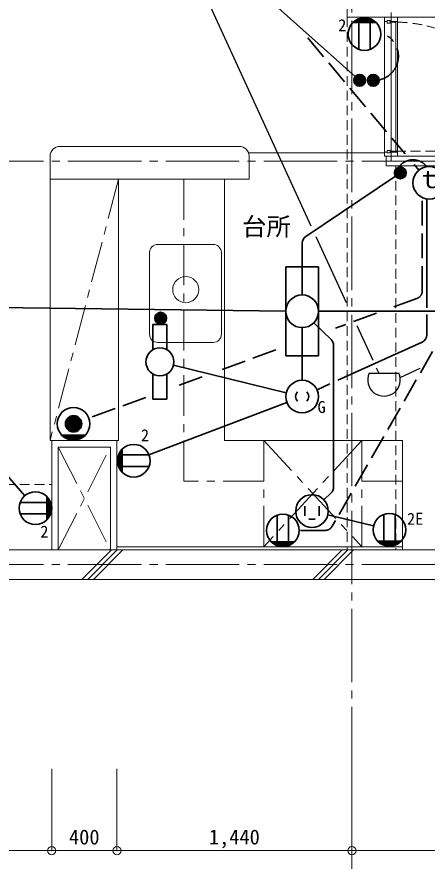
# Model space of a CAD drawing. Units: millimetres at full size, sheet at 1:50. Extents: x -9674 to 9699, y -6794 to 6791.
# Drawn here: x -4566 to -2052, y -4151 to 1015 of the extents above; entities that cross this region are included whole.
import ezdxf
from ezdxf.enums import TextEntityAlignment as Align

# ---------------------------------------------------------------- set-up
doc = ezdxf.new("R2010")
doc.units = ezdxf.units.MM
doc.header["$LTSCALE"] = 50
doc.header["$PDMODE"] = 32
doc.header["$PDSIZE"] = 50
for name, pattern in [('CHAIN1', [8, 5, -1, 1, -1]), ('CHAIN2', [12, 9, -1, 1, -1]), ('DASHED1', [1.8, 1.2, -0.6]), ('DASHED3', [4, 3, -1])]:
    doc.linetypes.add(name, pattern=pattern)
for name, color, linetype, lineweight in [('1-0_芯', 134, 'CHAIN2', 9), ('1-1_躯体', 134, 'Continuous', 9), ('1-2_間仕切', 134, 'Continuous', 9), ('1-3_建具', 134, 'Continuous', 9), ('1-5_設備', 134, 'Continuous', 9), ('1-7_その他', 134, 'DASHED1', 9), ('1-8_ハッチ', 134, 'Continuous', 9), ('1-B_寸法', 134, 'Continuous', 9), ('1-C_梁', 134, 'DASHED1', 9), ('2-0_芯', 2, 'Continuous', 35), ('2-E', 2, 'Continuous', 35), ('3-3', 1, 'Continuous', 25), ('3-E', 3, 'Continuous', 35)]:
    doc.layers.add(name, color=color, linetype=linetype, lineweight=lineweight)
doc.layers.add('1-A_文字', color=134, linetype='Continuous')
doc.styles.add('ＭＳ ゴシック', font='')
doc.styles.get('ＭＳ ゴシック').set_extended_font_data('MS Gothic')

msp = doc.modelspace()

# ---------------------------------------------------------------- linework, layer by layer
at = {"layer": '1-0_芯'}
for p, q in [((-2512.5, 4592.91), (-2512.5, -3587.09)), ((-2272.5, 1042.91), (-2272.5, 132.91)), ((-8452.5, 132.91), (8157.5, 132.91)), ((-8452.5, -2337.09), (8157.5, -2337.09))]:
    msp.add_line(p, q, dxfattribs=at)
at = {"layer": '1-1_躯体'}
for p, q in [((6047.5, -2247.09), (-6652.5, -2247.09)), ((6047.5, -2427.09), (-6652.5, -2427.09))]:
    msp.add_line(p, q, dxfattribs=at)
at = {"layer": '1-2_間仕切'}
for p, q in [((-2542.5, 1072.91), (-2542.5, 1012.91)), ((-2542.5, 1012.91), (207.5, 1012.91)), ((-2302.5, 162.91), (-2302.5, 102.91)), ((-662.5, 162.91), (-2302.5, 162.91)), ((-2302.5, 102.91), (-1292.5, 102.91)), ((-4352.5, -2247.09), (-4352.5, -1577.09)), ((-4352.5, -1577.09), (-3952.5, -1577.09)), ((-3952.5, -2247.09), (-3952.5, -1577.09)), ((-4312.5, -2247.09), (-4312.5, -1617.09)), ((-4312.5, -1617.09), (-3992.5, -1617.09)), ((-3992.5, -2247.09), (-3992.5, -1617.09))]:
    msp.add_line(p, q, dxfattribs=at)
at = {"layer": '1-3_建具'}
for p, q in [((-2312.5, 987.91), (-2312.5, 1012.91)), ((-2297.5, 987.91), (-2312.5, 987.91)), ((-2312.5, 987.91), (-2312.5, 187.91)), ((-2297.5, 992.91), (-2297.5, 977.91)), ((-2277.5, 992.91), (-2297.5, 992.91)), ((-2277.5, 992.91), (-2277.5, 977.91)), ((-2277.5, 987.91), (-2232.5, 987.91)), ((-2242.5, 982.91), (-2272.5, 982.91)), ((-2272.5, 982.91), (-2272.5, 192.91)), ((-2242.5, 192.91), (-2242.5, 982.91)), ((-2277.5, 977.91), (-2297.5, 977.91)), ((-2312.5, 162.91), (-2312.5, 187.91)), ((-2297.5, 187.91), (-2312.5, 187.91)), ((-2232.5, 162.91), (-2312.5, 162.91)), ((-2297.5, 197.91), (-2297.5, 182.91)), ((-2277.5, 197.91), (-2297.5, 197.91)), ((-2297.5, 182.91), (-2277.5, 182.91)), ((-2277.5, 182.91), (-2277.5, 197.91)), ((-2272.5, 192.91), (-2242.5, 192.91)), ((-2232.5, 162.91), (-2232.5, 187.91))]:
    msp.add_line(p, q, dxfattribs=at)
at = {"layer": '1-3_建具', "linetype": 'DASHED1'}
msp.add_line((-2242.5, 192.91), (-1452.5, 192.91), dxfattribs=at)
at = {"layer": '1-3_建具'}
for points in [[(-2232.5, 987.91), (-2232.5, 1012.91), (-2312.5, 1012.91)], [(-2277.5, 187.91), (-2232.5, 187.91), (-2232.5, 987.91)]]:
    msp.add_lwpolyline(points, dxfattribs=at)
at = {"layer": '1-3_建具', "linetype": 'DASHED1'}
msp.add_arc((-2242.5, 192.91), 790, 0, 90, dxfattribs=at)
at = {"layer": '1-5_設備'}
for p, q in [((-3202.5, 222.91), (-4302.5, 222.91)), ((-4362.5, 162.91), (-4362.5, -1577.09)), ((-3145.93, 182.91), (-2312.5, 182.91)), ((-3942.5, 22.91), (-3942.5, -1577.09)), ((-3292.5, 22.91), (-3292.5, -1577.09)), ((-3702.5, -377.09), (-3362.5, -377.09)), ((-3752.5, -427.09), (-3752.5, -927.09)), ((-3312.5, -927.09), (-3312.5, -427.09)), ((-3702.5, -977.09), (-3362.5, -977.09)), ((-4362.5, -1577.09), (-4352.5, -1577.09)), ((-3952.5, -1577.09), (-3942.5, -1577.09)), ((-2202.5, -1577.09), (-3292.5, -1577.09)), ((-2202.5, -2247.09), (-2202.5, -1577.09)), ((-2202.5, -2227.09), (-3952.5, -2227.09))]:
    msp.add_line(p, q, dxfattribs=at)
at = {"layer": '1-5_設備', "linetype": 'CHAIN1'}
for p, q in [((-3942.5, 22.91), (-4362.5, -1577.09)), ((-3542.5, 22.91), (-3542.5, -1827.09)), ((-3052.5, -2227.09), (-3052.5, -1577.09)), ((-3052.5, -1577.09), (-2452.5, -2227.09)), ((-2452.5, -1577.09), (-3052.5, -2227.09)), ((-2452.5, -2227.09), (-2452.5, -1577.09)), ((-3052.5, -1827.09), (-3542.5, -1827.09)), ((-2202.5, -1827.09), (-2452.5, -1827.09))]:
    msp.add_line(p, q, dxfattribs=at)
at = {"layer": '1-5_設備'}
msp.add_lwpolyline([(-3142.5, 162.91), (-3142.5, 22.91), (-4362.5, 22.91)], dxfattribs=at)
msp.add_circle((-3530.87, -653.71), 80, dxfattribs=at)
for centre, radius, start, end in [((-4302.5, 162.91), 60, 90, 180), ((-3202.5, 162.91), 60, 0, 90), ((-3702.5, -427.09), 50, 90, 180), ((-3362.5, -427.09), 50, 0, 90), ((-3702.5, -927.09), 50, 180, 270), ((-3362.5, -927.09), 50, 270, 0)]:
    msp.add_arc(centre, radius, start, end, dxfattribs=at)
at = {"layer": '1-7_その他', "linetype": 'CHAIN1'}
for p, q in [((-4312.5, -1617.09), (-3992.5, -2247.09)), ((-4312.5, -2247.09), (-3992.5, -1617.09))]:
    msp.add_line(p, q, dxfattribs=at)
at = {"layer": '1-8_ハッチ'}
for p, q in [((-4166.88, -2427.09), (-3986.88, -2247.09)), ((-4131.53, -2427.09), (-3951.53, -2247.09)), ((-4096.17, -2427.09), (-3916.17, -2247.09)), ((-2752.67, -2427.09), (-2572.67, -2247.09)), ((-2717.32, -2427.09), (-2537.32, -2247.09)), ((-2681.96, -2427.09), (-2501.96, -2247.09))]:
    msp.add_line(p, q, dxfattribs=at)
at = {"layer": '1-B_寸法'}
for p, q in [((-4352.5, -3587.09), (-4352.5, -4087.09)), ((-3952.5, -3587.09), (-3952.5, -4087.09)), ((-2512.5, -3587.09), (-2512.5, -4337.09)), ((-6712.5, -4087.09), (-4352.5, -4087.09)), ((-4352.5, -4087.09), (-3952.5, -4087.09)), ((-3952.5, -4087.09), (-2512.5, -4087.09)), ((-2512.5, -4087.09), (-1262.5, -4087.09))]:
    msp.add_line(p, q, dxfattribs=at)
for p in [(-4352.5, -4087.09), (-3952.5, -4087.09), (-2512.5, -4087.09)]:
    msp.add_point(p, dxfattribs=at)
at = {"layer": '1-C_梁'}
for p, q in [((-2542.5, 1012.91), (-2542.5, -2247.09)), ((-2242.5, 102.91), (-2242.5, -2247.09)), ((-6617.5, -1847.09), (-4352.5, -1847.09))]:
    msp.add_line(p, q, dxfattribs=at)
at = {"layer": '2-0_芯'}
for p, q in [((-4501.35, 2440.03), (-2491.94, 650.95)), ((-2503.8, 983.32), (-2367.11, 983.32)), ((-2496.77, 989.32), (-2374.15, 989.32)), ((-2488.13, 995.33), (-2382.78, 995.33)), ((-2476.92, 1001.32), (-2393.99, 1001.32)), ((-2470.46, 1004), (-2470.46, 816.61)), ((-2459.78, 1007.32), (-2411.13, 1007.32)), ((-2400.46, 1004), (-2400.46, 816.61)), ((-2506.87, 980.32), (-2364.04, 980.32)), ((-2493.86, 648.61), (-2493.86, 605.4)), ((-2484.26, 657.47), (-2484.26, 596.55)), ((-2474.65, 661.71), (-2474.65, 592.3)), ((-2465.05, 663.02), (-2465.05, 591)), ((-2455.45, 661.71), (-2455.45, 592.3)), ((-2445.85, 657.47), (-2445.85, 596.55)), ((-2436.25, 648.61), (-2436.25, 605.4)), ((-2410.51, 648.61), (-2410.51, 605.4)), ((-2400.91, 657.47), (-2400.91, 596.55)), ((-2391.3, 661.71), (-2391.3, 592.3)), ((-2381.7, 663.02), (-2381.7, 591)), ((-2372.1, 661.71), (-2372.1, 592.3)), ((-2362.5, 657.47), (-2362.5, 596.55)), ((-2352.9, 648.61), (-2352.9, 605.4)), ((-2244.49, 82.48), (-2244.49, 39.27)), ((-2234.89, 91.33), (-2234.89, 30.41)), ((-2225.28, 95.58), (-2225.28, 26.17)), ((-2215.68, 96.88), (-2215.68, 24.87)), ((-2206.08, 95.58), (-2206.08, 26.17)), ((-2196.48, 91.33), (-2196.48, 30.41)), ((-2186.88, 82.48), (-2186.88, 39.27)), ((-2795.31, -328.5), (-2245.57, 40.79)), ((-2052.59, -765.56), (-2052.59, -98.95)), ((-2817.43, -370), (-2817.43, -686.47)), ((-2917.43, -513.48), (-2717.44, -513.48)), ((-2917.43, -513.48), (-2917.43, -1059.45)), ((-2717.44, -513.48), (-2717.44, -1059.45)), ((-5432.41, -752.72), (-2917.43, -785.17)), ((-3713.42, -850.39), (-3713.42, -807.18)), ((-3703.82, -859.24), (-3703.82, -798.32)), ((-3694.22, -863.49), (-3694.22, -794.08)), ((-3684.62, -864.79), (-3684.62, -792.78)), ((-3675.01, -863.49), (-3675.01, -794.08)), ((-3665.41, -859.24), (-3665.41, -798.32)), ((-3655.81, -850.39), (-3655.81, -807.18)), ((-604.77, -786.46), (-2717.44, -786.46)), ((-2052.59, -929.63), (-2052.59, -805.7)), ((-4517.69, -1915.94), (-5466.71, -826.82)), ((-2640.46, -958.71), (-2745.77, -856.21)), ((-2817.43, -886.46), (-2817.43, -1208.38)), ((-2081.96, -975.18), (-2597.84, -1208.89)), ((-2625.34, -1862.95), (-2625.34, -994.54)), ((-2917.43, -1059.45), (-2717.44, -1059.45)), ((-2914.58, -1284.7), (-3606.22, -1116.17)), ((-2646.87, -1231.11), (-2726.35, -1267.11)), ((-2910.9, -1343.91), (-3756.33, -1665.37)), ((-3934.83, -1648.24), (-3934.83, -1753.6)), ((-3928.83, -1639.61), (-3928.83, -1762.23)), ((-3922.83, -1632.58), (-3922.83, -1769.26)), ((-3919.83, -1629.51), (-3919.83, -1772.34)), ((-3946.83, -1676.6), (-3946.83, -1725.24)), ((-3943.51, -1665.92), (-3756.12, -1665.92)), ((-3940.83, -1659.46), (-3940.83, -1742.39)), ((-3943.51, -1735.92), (-3756.12, -1735.92)), ((-2641.01, -1899.3), (-2684.47, -1940.34)), ((-4545.68, -1956.35), (-4358.29, -1956.35)), ((-4381.97, -1919.93), (-4381.97, -2062.76)), ((-4378.97, -1923.01), (-4378.97, -2059.69)), ((-4372.97, -1930.04), (-4372.97, -2052.66)), ((-4366.97, -1938.67), (-4366.97, -2044.03)), ((-4360.97, -1949.88), (-4360.97, -2032.81)), ((-4354.97, -1967.03), (-4354.97, -2015.67)), ((-4545.68, -2026.35), (-4358.29, -2026.35)), ((-2970.65, -2221.13), (-2970.65, -2033.73)), ((-2900.65, -2221.13), (-2900.65, -2033.73)), ((-2659.98, -2032.56), (-2380.05, -2100.4)), ((-2317.84, -2217.66), (-2317.84, -2030.27)), ((-2247.84, -2217.66), (-2247.84, -2030.27)), ((-2864.24, -2197.44), (-3007.07, -2197.44)), ((-2867.31, -2200.45), (-3003.99, -2200.45)), ((-2874.34, -2206.45), (-2996.96, -2206.45)), ((-2882.97, -2212.45), (-2988.33, -2212.45)), ((-2894.19, -2218.45), (-2977.12, -2218.45)), ((-2211.43, -2193.98), (-2354.26, -2193.98)), ((-2214.5, -2196.98), (-2351.19, -2196.98)), ((-2221.53, -2202.98), (-2344.15, -2202.98)), ((-2230.17, -2208.98), (-2335.52, -2208.98)), ((-2241.38, -2214.98), (-2324.31, -2214.98)), ((-2258.52, -2220.98), (-2307.17, -2220.98)), ((-2911.33, -2224.45), (-2959.97, -2224.45))]:
    msp.add_line(p, q, dxfattribs=at)
for centre, radius in [((-2435.46, 910.31), 100.02), ((-2465.05, 627.01), 36.01), ((-2381.7, 627.01), 36.01), ((-2215.68, 60.87), 36.01), ((-2817.43, -786.46), 100), ((-3684.62, -828.78), 36.01), ((-2817.43, -1308.37), 100), ((-3849.81, -1700.92), 100.02), ((-4451.99, -1991.35), 100.02), ((-2757.16, -2009), 100), ((-2935.65, -2127.43), 100.02), ((-2282.84, -2123.96), 100.02)]:
    msp.add_circle(centre, radius, dxfattribs=at)
at = {"layer": '2-0_芯', "linetype": 'CHAIN1'}
for centre, radius, start, end in [((-2375.83, 774.72), 148.11, 281.70097, 74.27027), ((-2138.37, 33.45), 107.11, 37.71586, 144.44402)]:
    msp.add_arc(centre, radius, start, end, dxfattribs=at)
at = {"layer": '2-0_芯'}
for centre, radius, start, end in [((-2767.43, -370), 50, 123.89173, 180), ((-2102.59, -929.63), 50, 294.37229, 360), ((-2675.34, -994.54), 50, 0, 45.77422), ((-2817.35, -1308.37), 40.08, 134.60828, 225.39175), ((-2817.51, -1308.37), 40.08, 314.60828, 45.39175), ((-2675.34, -1862.95), 50, 313.36469, 0)]:
    msp.add_arc(centre, radius, start, end, dxfattribs=at)
at = {"layer": '2-E', "linetype": 'DASHED3'}
for p, q in [((-2591.61, -2029.09), (-1888.67, -807.09)), ((-2633.75, -2102.36), (-2613.01, -2066.3)), ((-2677.09, -2127.43), (-2835.63, -2127.43))]:
    msp.add_line(p, q, dxfattribs=at)
at = {"layer": '2-E'}
for p, q in [((-3646.55, -867.88), (-3732.06, -867.88)), ((-3732.06, -867.88), (-3732.06, -1021.87)), ((-3646.55, -1021.87), (-3646.55, -867.88)), ((-3732.06, -1169.99), (-3732.06, -1323.97)), ((-3646.55, -1323.97), (-3646.55, -1169.99)), ((-3732.06, -1323.97), (-3646.55, -1323.97)), ((-2800.24, -1979), (-2800.24, -2039)), ((-2714.09, -1979), (-2714.09, -2039)), ((-2737.16, -2058.34), (-2777.16, -2058.34))]:
    msp.add_line(p, q, dxfattribs=at)
msp.add_circle((-3689.31, -1095.93), 85.52, dxfattribs=at)
at = {"layer": '2-E', "linetype": 'DASHED3'}
msp.add_arc((-2677.09, -2077.43), 50, 270, 330.09095, dxfattribs=at)
at = {"layer": '3-3'}
for p, q in [((-3639.85, 1641.79), (-2763.52, -262.77)), ((-2733.28, -328.49), (-2547.22, -732.87)), ((-2482.86, -872.75), (-2385.34, -1084.69)), ((-2363.64, -1131.84), (-2348.09, -1165.64)), ((-2216.97, -1190.68), (-2095.22, -1135.31)), ((-2407.56, -1165.64), (-2224.19, -1165.64))]:
    msp.add_line(p, q, dxfattribs=at)
msp.add_arc((-2315.88, -1205.64), 100.03, 156.4305, 23.56947, dxfattribs=at)
at = {"layer": '3-E', "linetype": 'DASHED3'}
for p, q in [((-2782.12, 886.43), (-2186.68, 176.48)), ((-2132.02, 111.3), (-2103.01, 76.71)), ((-2081.17, -660.71), (-2081.17, -90.46)), ((-2114.04, -707.69), (-2294.84, -773.62)), ((-2362.01, -798.11), (-2612.83, -889.58)), ((-2978.08, -1022.77), (-3337.12, -1153.7)), ((-3430.29, -1187.67), (-3614.1, -1254.7)), ((-3774.57, -1313.21), (-4124.6, -1440.86))]:
    msp.add_line(p, q, dxfattribs=at)
at = {"layer": '3-E'}
for p, q in [((-4258.55, -1445.12), (-4258.55, -1505.12)), ((-4253.55, -1439.41), (-4253.55, -1510.82)), ((-4248.55, -1435.12), (-4248.55, -1515.12)), ((-4243.55, -1431.82), (-4243.55, -1518.42)), ((-4238.55, -1429.29), (-4238.55, -1520.94)), ((-4233.55, -1427.42), (-4233.55, -1522.81)), ((-4228.55, -1426.13), (-4228.55, -1524.11)), ((-4223.55, -1425.37), (-4223.55, -1524.87)), ((-4218.55, -1425.12), (-4218.55, -1525.12)), ((-4213.55, -1425.37), (-4213.55, -1524.87)), ((-4208.55, -1426.13), (-4208.55, -1524.11)), ((-4203.55, -1427.42), (-4203.55, -1522.81)), ((-4198.55, -1429.29), (-4198.55, -1520.94)), ((-4193.55, -1431.82), (-4193.55, -1518.42)), ((-4188.55, -1435.12), (-4188.55, -1515.12)), ((-4183.55, -1439.41), (-4183.55, -1510.82)), ((-4178.55, -1445.12), (-4178.55, -1505.12)), ((-4263.55, -1453.32), (-4263.55, -1496.91)), ((-4173.55, -1453.32), (-4173.55, -1496.91)), ((-4147.14, -1545.12), (-4289.97, -1545.12)), ((-4153.56, -1551.12), (-4283.54, -1551.12)), ((-4161.32, -1557.12), (-4275.79, -1557.12)), ((-4171.06, -1563.12), (-4266.05, -1563.12)), ((-4184.44, -1569.12), (-4252.67, -1569.12))]:
    msp.add_line(p, q, dxfattribs=at)
for centre, radius in [((-2038.75, 0.09), 100), ((-4218.55, -1475.12), 100), ((-4218.55, -1475.12), 50)]:
    msp.add_circle(centre, radius, dxfattribs=at)
at = {"layer": '3-E', "linetype": 'DASHED3'}
msp.add_arc((-2131.17, -660.71), 50, 290.03484, 0, dxfattribs=at)

# ---------------------------------------------------------------- texts
at = {"layer": '1-A_文字', "style": 'ＭＳ ゴシック'}
msp.add_text('台所', height=110, dxfattribs=at).set_placement((-3186.09, -355.84), align=Align.BOTTOM_LEFT)
at = {"layer": '1-B_寸法', "style": 'ＭＳ ゴシック'}
for s, p in [('400', (-4246.25, -4077.09)), ('1,440', (-3388.75, -4077.09))]:
    msp.add_text(s, height=91.64, dxfattribs=at).set_placement(p, align=Align.BOTTOM_LEFT)
at = {"layer": '2-0_芯', "color": 7, "style": 'ＭＳ ゴシック'}
for s, p in [('2', (-2596.65, 905.72)), ('2', (-3805.24, -1603.87)), ('2E', (-2174.9, -2115.19)), ('2', (-4422.11, -2193.4))]:
    msp.add_text(s, height=73.31, dxfattribs=at).set_placement(p, align=Align.BOTTOM_LEFT)
at = {"layer": '2-E', "color": 7, "style": 'ＭＳ ゴシック'}
for s, height, p in [('ｔ', 110, (-2113.75, -65.84)), ('G', 73.31, (-2723.3, -1431.12))]:
    msp.add_text(s, height=height, dxfattribs=at).set_placement(p, align=Align.BOTTOM_LEFT)

doc.saveas('drawing.dxf')
